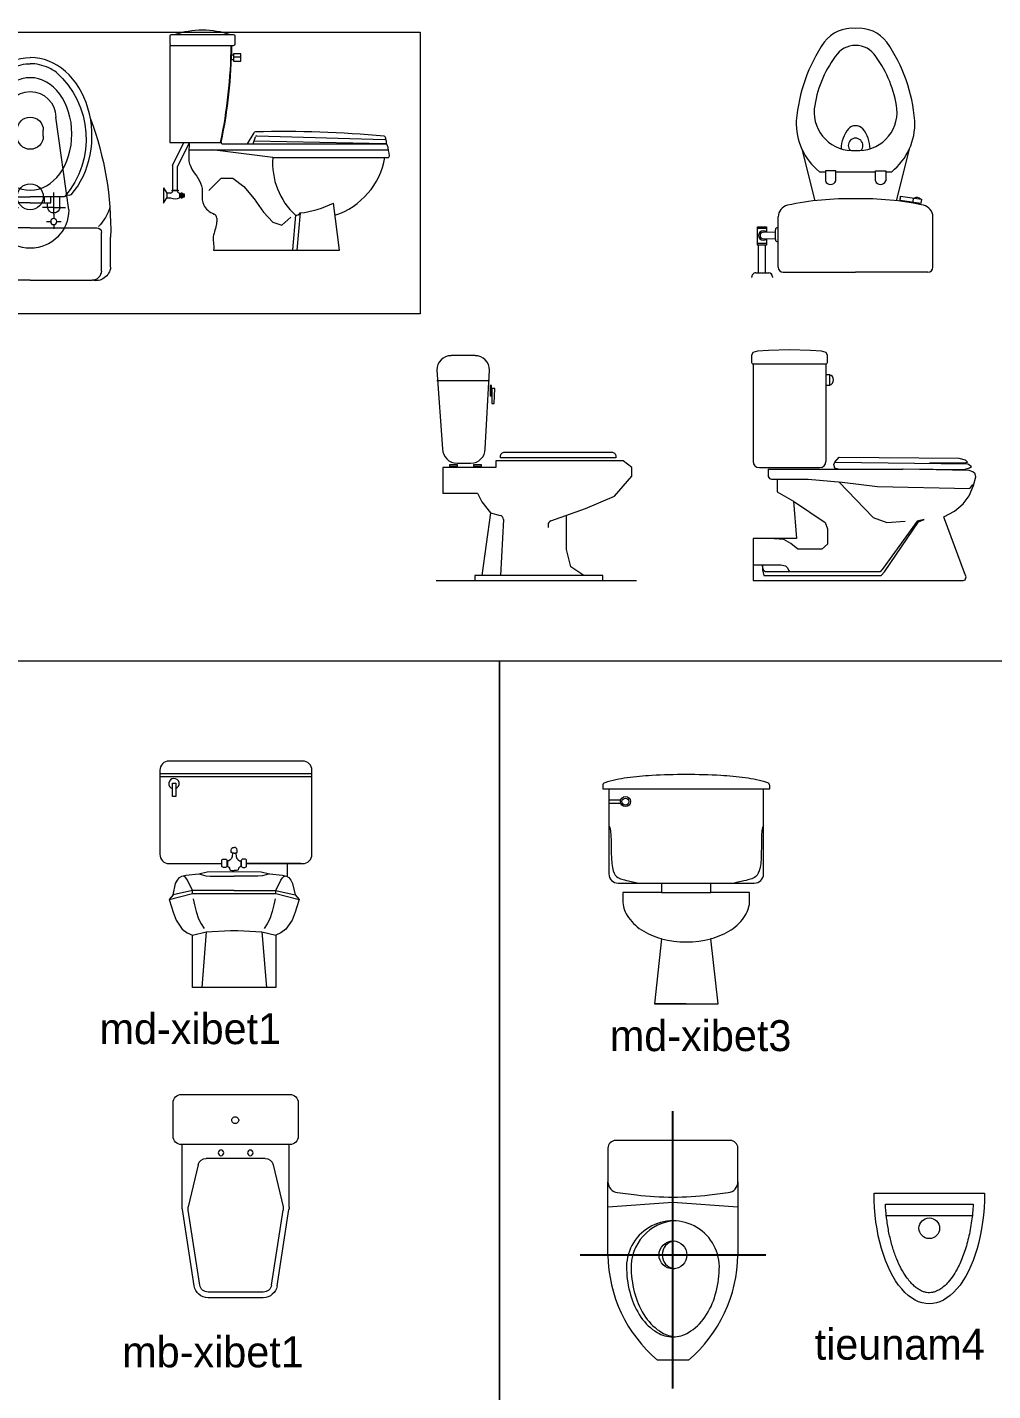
# Model space of a CAD drawing. Header units: inches. Extents: x 242965 to 445791, y 236206 to 423703.
# Drawn here: x 295841 to 298963, y 362583 to 366990 of the extents above; entities that cross this region are included whole.
import ezdxf

# ---------------------------------------------------------------- set-up
doc = ezdxf.new("R2010")
doc.units = ezdxf.units.IN
doc.header["$MEASUREMENT"] = 0
doc.layers.add('1-NETMANH', color=1, linetype='Continuous')
doc.layers.add('2', color=181, linetype='Continuous', lineweight=20)
doc.layers.add('9', color=251, linetype='Continuous', lineweight=13)

# ---------------------------------------------------------------- blocks, each defined once
blk = doc.blocks.new('A$C5A6D02E8')
at = {"linetype": 'Continuous'}
for p, q in [((144.4, 760), (114.6, 760)), ((114.6, 760), (114.6, 740)), ((144.4, 760), (144.4, 740)), ((158.9, 740), (100, 740)), ((158.9, 740), (100, 740)), ((300, 720), (100, 720)), ((300, 720), (500, 720)), ((40, 677.7), (40, 651.7)), ((70, 690), (70, 565)), ((530, 690), (530, 565)), ((560, 677.7), (560, 580.5)), ((0, 635.4), (0, 596.8)), ((60, 644.1), (60, 588.1)), ((70, 644.1), (60, 644.1)), ((130, 645), (130, 632)), ((70, 588.1), (60, 588.1)), ((300, 550), (85, 550)), ((200.3, 530), (214, 530)), ((224, 540), (224, 553.7)), ((234, 530), (247.7, 530)), ((300, 550), (515, 550)), ((352.3, 530), (366, 530)), ((376, 540), (376, 553.7)), ((386, 530), (399.7, 530)), ((175.5, 492.1), (217.7, 192.3)), ((224, 506.3), (224, 520)), ((376, 506.3), (376, 520)), ((424.5, 492.1), (382.3, 192.3)), ((204, 450), (189, 450)), ((204, 482), (204, 450)), ((204, 450), (300, 450)), ((300, 470), (234, 470)), ((234, 470), (234, 450)), ((244, 482), (244, 470)), ((254, 470), (254, 450)), ((300, 470), (366, 470)), ((396, 450), (300, 450)), ((346, 470), (346, 450)), ((356, 482), (356, 470)), ((366, 470), (366, 450)), ((396, 482), (396, 450)), ((411, 450), (396, 450)), ((257.9, 254.5), (257.9, 234.5)), ((342.1, 254.5), (342.1, 234.5))]:
    blk.add_line(p, q, dxfattribs=at)
at = {"linetype": 'Continuous', "ltscale": 0.02}
for p, q in [((224, 485.1), (187.8, 485.1)), ((224, 506.3), (224, 434.9)), ((224, 485.1), (262, 485.1)), ((376, 485.1), (339.8, 485.1)), ((376, 506.3), (376, 435.8)), ((376, 485.1), (414, 485.1))]:
    blk.add_line(p, q, dxfattribs=at)
at = {"linetype": 'Continuous'}
for centre, radius in [((130, 660), 15), ((130, 660), 2.59), ((224, 530), 10), ((376, 530), 10)]:
    blk.add_circle(centre, radius, dxfattribs=at)
for centre, radius, start, end in [((88.8, 672.2), 49.1, 76.8387, 173.4834), ((100, 690), 30, 90, 180), ((143.9, 748.3), 44.7, 190.6689, 219.2416), ((115, 748.3), 44.7, 320.7584, 349.3311), ((511.2, 672.2), 49.1, 6.5166, 103.1613), ((500, 690), 30, 360, 90), ((15, 635.4), 15, 110.098, 180), ((27.7, 580), 71.8, 63.2391, 104.4018), ((15, 596.8), 15, 180, 249.902), ((27.7, 652.2), 71.8, 255.5982, 296.7609), ((1066.1, 558.8), 1026.3, 178.7873, 200.5487), ((300, 492.1), 124.5, 360, 180), ((-466.1, 558.8), 1026.3, 339.4513, 1.2127), ((170.2, 450.3), 131.6, 133.4352, 165.7941), ((85, 565), 15, 180, 270), ((515, 565), 15, 270, 360), ((429.8, 450.3), 131.6, 14.2059, 46.5648), ((224, 482.3), 20, 359.1552, 180.8448), ((300, 450), 42.1, 90, 270), ((300, 450), 42.1, 270, 90), ((376, 482.3), 20, 359.1552, 180.8448), ((406.6, 262.3), 287.3, 139.2188, 228.5692), ((176.4, 429.8), 15.9, 62.0802, 122.3922), ((193.4, 262.3), 287.3, 311.4308, 40.7812), ((423.6, 429.8), 15.9, 57.6078, 117.9198), ((300, 254.5), 42.1, 90, 180), ((300, 254.5), 42.1, 360, 90), ((300, 234.5), 42.1, 180, 270), ((300, 234.5), 42.1, 270, 360), ((300, 192.3), 82.3, 180, 360)]:
    blk.add_arc(centre, radius, start, end, dxfattribs=at)
blk.add_ellipse((300, 253.3), major_axis=(0, -253.3), ratio=0.788071, start_param=3.864667, end_param=6.283185, dxfattribs=at)
at = {"linetype": 'Continuous', "extrusion": (0, 0, -1)}
blk.add_ellipse((300, 253.3), major_axis=(0, -253.3), ratio=0.788071, start_param=3.864667, end_param=6.283185, dxfattribs=at)
at = {"linetype": 'Continuous'}
blk.add_ellipse((300, 247), major_axis=(0, 182), ratio=0.739091, dxfattribs=at)
for points in [[(216.4, 46.9), (221.9, 43.2), (227.4, 39.9), (242.7, 31.9), (252.6, 27.9), (272.6, 22.4), (282.8, 20.7), (295.3, 20.1), (297.7, 20), (300, 20)], [(383.6, 46.9), (378.1, 43.2), (372.6, 39.9), (357.3, 31.9), (347.4, 27.9), (327.4, 22.4), (317.2, 20.7), (304.7, 20.1), (302.3, 20), (300, 20)]]:
    blk.add_open_spline(points, degree=3, knots=[2.646436, 2.646436, 2.646436, 2.646436, 2.7501011, 2.7501011, 2.9256621, 2.9256621, 3.1012231, 3.1012231, 3.1415925, 3.1415925, 3.1415925, 3.1415925], dxfattribs=at)
blk = doc.blocks.new('A$C17803ACD')
for p, q in [((519.1, 802.7), (519.1, 805)), ((585.5, 805), (585.5, 802.7)), ((0, 771.9), (0, 609.6)), ((16.4, 788.3), (250.3, 788.3)), ((484.1, 788.3), (250.3, 788.3)), ((500.5, 771.9), (500.5, 609.6)), ((573.3, 790.5), (531.3, 790.5)), ((542, 790.5), (542, 700.4)), ((564.1, 790.5), (564.1, 700.4)), ((500.3, 689.8), (502.5, 689.8)), ((509.4, 683), (509.4, 651)), ((548.7, 680.5), (509.4, 679.2)), ((538.3, 680.5), (538.3, 700.4)), ((538.3, 700.4), (567.8, 700.4)), ((538.3, 695.9), (567.8, 695.8)), ((567.8, 700.4), (567.8, 641.3)), ((502.5, 644.2), (500.5, 644.2)), ((548.7, 659.2), (509.4, 657.9)), ((538.3, 641.3), (538.3, 659.2)), ((567.8, 645.9), (538.3, 645.9)), ((567.8, 641.3), (538.3, 641.3)), ((37.6, 552), (39.6, 565.8)), ((104.5, 542.3), (37.6, 552)), ((39.6, 565.8), (106.5, 556.1)), ((44.2, 565.2), (44.9, 568.9)), ((60.3, 562.8), (60.9, 565.9)), ((63.5, 548.3), (65.5, 562.1)), ((76.9, 390.9), (118.6, 557.3)), ((106.5, 556.1), (104.4, 542.8)), ((106.5, 556.1), (104.5, 542.3)), ((423.6, 390.9), (382, 557.3)), ((152.9, 460.9), (152.9, 493.2)), ((186.1, 493.2), (186.1, 460.9)), ((314.5, 493.2), (314.5, 460.9)), ((347.6, 460.9), (347.6, 493.2)), ((152.9, 463.4), (133.4, 463.4)), ((186.1, 460.9), (152.9, 460.9)), ((314.5, 463.4), (186.1, 463.4)), ((314.5, 460.9), (347.6, 460.9)), ((367.1, 463.4), (347.6, 463.4))]:
    blk.add_line(p, q)
for centre, radius, start, end in [((531.3, 802.7), 12.2, 180, 270), ((573.3, 802.7), 12.2, 270, 0), ((16.4, 771.9), 16.4, 90, 180), ((484.1, 771.9), 16.4, 0, 90), ((502.5, 683), 6.84, 0, 90), ((548.7, 669.8), 15.2, 226.8143, 133.1857), ((548.7, 669.8), 10.6, 270, 90), ((502.5, 651), 6.84, 270, 0), ((40.3, 610.9), 40.3, 181.8798, 255.4377), ((460.3, 610.9), 40.3, 284.5623, 358.1202), ((232.2, 1517.4), 966.8, 257.9368, 271.0702), ((52.6, 565.5), 18.8, 227.4685, 296.0137), ((268.3, 1517.4), 966.8, 268.9298, 282.0632), ((169.5, 486.8), 17.8, 21.291, 158.709), ((331.1, 486.8), 17.8, 21.291, 158.709), ((259.9, 306.6), 201.5, 128.8829, 182.1511), ((240.6, 306.6), 201.5, 357.8489, 51.1171), ((241.1, 270.5), 124.9, 85.7999, 184.6028), ((305.5, 389.9), 101.9, 180.1343, 219.8111), ((250.3, 378.7), 23.7, 135.8467, 44.1533), ((259.4, 270.5), 124.9, 355.3972, 94.2001), ((195, 389.9), 101.9, 320.1889, 359.8657), ((247.7, 341.7), 26.6, 219.8111, 274.9288), ((252.8, 341.7), 26.6, 265.0712, 320.1889), ((581.4, 341.4), 524.5, 184.6374, 214.4478), ((-80.9, 341.4), 524.5, 325.5522, 355.3626), ((478.3, 307.5), 364.7, 187.4042, 216.4205), ((22.3, 307.5), 364.7, 323.5795, 352.5958), ((250.3, 132.6), 77.6, 212.4421, 327.5579), ((240.1, 114.5), 114.9, 217.3914, 275.0553), ((260.4, 114.5), 114.9, 264.9447, 322.6086)]:
    blk.add_arc(centre, radius, start, end)
blk = doc.blocks.new('A$C064875BA')
for p, q in [((19.6, 691.4), (19.6, 666.9)), ((19.6, 662), (19.6, 348.4)), ((226.4, 696.3), (24.5, 696.3)), ((24.5, 662), (226.4, 662)), ((231.3, 666.9), (231.3, 691.4)), ((225.4, 630.2), (220.5, 630.2)), ((225.4, 625.3), (249.9, 625.3)), ((225.4, 615.5), (220.5, 615.5)), ((271.2, 343.5), (292.6, 379.9)), ((289.2, 343.5), (296.6, 366.3)), ((301.4, 369.6), (715.5, 358.3)), ((19.6, 348.4), (186.2, 348.4)), ((28.9, 273.7), (65.7, 348.4)), ((44.6, 270), (83.3, 348.4)), ((83.3, 323.9), (727.3, 323.9)), ((352.8, 299.4), (156.8, 323.9)), ((191.2, 343.5), (719.7, 343.5)), ((718.7, 343.7), (292, 352.1)), ((28.9, 273.7), (28.9, 193.6)), ((44.6, 193.6), (44.6, 270)), ((352.8, 299.4), (725, 299.4)), ((0, 201.4), (0, 152.4)), ((0, 201.4), (9.8, 184.8)), ((22.1, 184.8), (9.8, 184.8)), ((9.8, 184.8), (9.8, 169.1)), ((9.8, 184.8), (9.8, 169.1)), ((27, 193.6), (46.6, 193.6)), ((27, 191.6), (27, 193.6)), ((46.6, 191.6), (27, 191.6)), ((46.6, 193.6), (46.6, 191.6)), ((51.5, 184.8), (51.5, 169.1)), ((53.4, 184.8), (53.4, 169.1)), ((55.4, 184.8), (55.4, 169.1)), ((59.3, 184.8), (55.4, 184.8)), ((63.2, 180.9), (59.3, 184.8)), ((59.3, 184.8), (59.3, 169.1)), ((63.2, 180.9), (63.2, 173)), ((67.1, 180.9), (63.2, 180.9)), ((67.1, 173), (67.1, 180.9)), ((0, 152.4), (9.8, 169.1)), ((9.8, 169.1), (22.1, 169.1)), ((55.4, 169.1), (59.3, 169.1)), ((59.3, 169.1), (63.2, 173)), ((63.2, 173), (67.1, 173)), ((568.4, 0.5), (548.8, 152.4)), ((426.3, 113.2), (416.5, 1.3)), ((441.7, 120.6), (431.2, 0)), ((161.7, 0.5), (568.4, 0.5))]:
    blk.add_line(p, q)
blk.add_lwpolyline([(225.4, 635.1), (225.4, 610.6), (249.9, 610.6), (249.9, 635.1)], close=True)
for points in [[(83.3, 348.4, 0.028195), (81.3, 292.5, 0.078435), (85.2, 274.5, 0.080784), (101.7, 246.3, -0.076513), (119.4, 216.7, -0.121367), (124.6, 180.8, 0.12462), (129.9, 145.9, 0.127563), (142.6, 129.2, 0.058339), (163.2, 116.6)], [(171.8, 103.3, -0.012512), (171.5, 92.9, -0.039633), (169.9, 80.4, -0.030451), (164.1, 59.1, 0.045591), (160.6, 44.7, 0.075183), (160.7, 25.5, -0.057956), (161.7, 0.5, -0.042047)]]:
    blk.add_lwpolyline(points, format="xyb")
blk.add_lwpolyline([(145.7, 193.1), (186.4, 232.5), (224.1, 232.7), (259.2, 206.3), (292.2, 165.6), (323.4, 122.8), (353.4, 90.5), (382.5, 80.9), (411.1, 106.5)])
for centre, radius, start, end in [((125.4, 421.5), 289.6, 71.657, 108.343), ((24.5, 691.4), 4.9, 90, 180), ((24.5, 666.9), 4.9, 180, 270), ((-1425.7, 683.4), 1644.4, 348.246, 359.256), ((-1425.7, 683.4), 1645.4, 348.2531, 359.256), ((-1425.7, 683.4), 1646.4, 348.2955, 359.256), ((226.4, 691.4), 4.9, 0, 90), ((226.4, 666.9), 4.9, 270, 0), ((296.8, 377.5), 4.9, 91.4947, 149.5764), ((301.3, 364.7), 4.9, 88.4325, 161.9183), ((387.5, -3096.9), 3480.4, 84.626, 91.4947), ((712.9, 363.4), 4.9, 36.9951, 82.9209), ((715.4, 353.4), 4.9, 24.9378, 88.4325), ((709.7, 361), 8.85, 341.8194, 36.9951), ((707.3, 349.7), 13.8, 333.5033, 24.9378), ((191.2, 348.4), 4.9, 168.2955, 270), ((718.6, 338.8), 4.9, 17.173, 88.0338), ((574.9, 294.4), 155.3, 3.8089, 17.173), ((581.1, 282), 229, 175.6227, 227.4592), ((480.1, 340.4), 238.8, 287.9869, 350.1251), ((725, 304.3), 4.9, 270, 3.8089), ((22.1, 191.6), 6.86, 270, 0), ((51.5, 191.6), 6.86, 180, 270), ((36.8, 200.5), 34.7, 244.9271, 295.0729), ((409.9, 423.6), 304.7, 275.9956, 297.127), ((157.1, 103.3), 14.7, 0.145, 65.2636), ((428.3, 129), 15.8, 262.9153, 328.12)]:
    blk.add_arc(centre, radius, start, end)
blk = doc.blocks.new('A$C3C5B2CE1')
for p, q in [((5, 700), (5, 385)), ((240, 700), (240, 385)), ((25, 365), (220, 365)), ((53.6, 360), (488.9, 360)), ((5, 136.1), (5, 0)), ((5, 50.3), (94.5, 50.3))]:
    blk.add_line(p, q)
blk.add_lwpolyline([(122.5, 745), (54.4, 742.8), (19.2, 741), (4.1, 736.7), (0, 727.6), (0, 705, 0.414214), (5, 700), (240, 700, 0.414214), (245, 705), (245, 727.6), (240.9, 736.7), (225.8, 741), (190.6, 742.8)], format="xyb", close=True)
blk.add_lwpolyline([(240, 665.1), (240, 631.2), (253, 631.2), (253, 665.1)], close=True)
for points in [[(269.6, 381.9), (282.6, 398.5), (669.9, 395.7), (691.1, 390.2), (697.6, 382.8), (691.1, 379.1), (575.5, 378.6)], [(5, 0), (683.6, 0), (690.3, 2.3), (693.6, 11.2), (688, 24.4), (623.9, 199.1), (621.7, 205.7), (656, 224.5), (683.6, 247.7), (703.5, 273.1), (717.9, 307.4), (725, 334.7), (723.4, 345), (715.7, 351.6), (703.5, 354.9), (488.9, 360)], [(53.6, 360), (53.6, 336.2), (58.2, 329.8), (64.5, 327.1), (82.7, 327.1), (82.7, 286.3), (135.4, 256.6), (145.6, 136.1), (5, 136.1)], [(279.8, 360), (269.6, 363.4), (265.9, 374.5), (269.6, 381.9), (699.4, 377.3), (707.8, 371.7), (709.6, 366.2), (704.1, 362.5), (685.6, 357.9), (490.5, 360)], [(82.7, 327.1), (182.4, 327.1), (292.7, 317.8), (407.1, 303.5), (705.5, 297.4), (715.7, 309.7)], [(282.2, 318.7), (392.8, 203.5), (437.8, 187.1), (497, 191.2)], [(135.4, 256.6), (237.5, 187.1), (245.7, 166.7), (245.7, 117.7), (227.3, 101.3), (149.7, 101.3), (127.2, 119.7), (104.7, 132), (57.7, 136.1)], [(35.2, 50.3), (35.2, 33.9), (39.3, 15.6), (45.4, 15.6), (419.4, 15.6), (429.6, 27.8), (540, 189.2), (558.3, 197.3), (535.9, 191.2), (425.5, 40.1), (415.3, 27.8), (45.4, 27.8), (39.8, 31.6), (37.4, 37.5), (35.2, 47.3)], [(94.5, 50.3), (109.2, 47.6), (115.6, 41.2), (119.6, 33.7), (122, 27.8)]]:
    blk.add_lwpolyline(points)
for centre, radius, start, end in [((246.8, 648.1), 17.9, 289.263, 72.7001), ((25, 385), 20, 180, 270), ((220, 385), 20, 270, 0)]:
    blk.add_arc(centre, radius, start, end)
blk = doc.blocks.new('A$C553546E0')
for p, q in [((101.9, 581.3), (40.2, 581.3)), ((2.9, 543.9), (17.9, 340.5)), ((128.1, 340.5), (139.3, 543.9)), ((2.9, 517.2), (139.3, 517.2)), ((155.6, 292.5), (18.3, 292.5)), ((18.3, 292.5), (18.3, 225.3)), ((55.2, 303.2), (90.8, 303.2)), ((484.7, 309.7), (155.6, 309.7)), ((155.6, 309.7), (155.6, 292.5)), ((507.1, 292.5), (484.7, 309.7)), ((507.1, 270.1), (507.1, 292.5)), ((462.3, 217.8), (507.1, 270.1)), ((18.3, 225.3), (107.8, 225.3)), ((107.8, 225.3), (119, 202.9)), ((387.7, 185.7), (462.3, 217.8)), ((119, 202.9), (141.4, 174.5)), ((298.1, 154.3), (387.7, 185.7)), ((141.4, 174.5), (166.5, 168.2)), ((175, 157.4), (167.5, 12.6)), ((290.7, 143.7), (290.7, 137.2)), ((338.1, 79.8), (338.1, 168.3)), ((349.3, 35), (338.1, 79.8)), ((1.3, 0), (519.7, 0)), ((432.4, 12.6), (101.3, 12.6)), ((101.3, 12.6), (101.3, 0)), ((382.8, 12.6), (349.3, 35)), ((432.4, 1.4), (432.4, 12.6))]:
    blk.add_line(p, q)
for points in [[(140.5, 504.1), (140.5, 477.2), (144.3, 477.2), (144.3, 504.1)], [(145.3, 496.4), (145.3, 457.8), (151.6, 457.8), (153.3, 496.4)], [(35.7, 299.4), (35.7, 295.6), (56.1, 295.6), (56.1, 299.4)], [(97.7, 299.4), (97.7, 295.6), (118.1, 295.6), (118.1, 299.4)]]:
    blk.add_lwpolyline(points, close=True)
blk.add_lwpolyline([(167.5, 317.2), (167.5, 320.9, -0.414214), (178.7, 332.1), (454.8, 332.1, -0.414214), (466, 320.9), (466, 317.2)], format="xyb", close=True)
blk.add_lwpolyline([(141.4, 174.5), (119, 12.6)])
blk.add_polyline3d([(0, 0, 0), (0, 0, 0)])
for centre, radius, start, end in [((40.2, 543.9), 37.3, 90, 180), ((101.9, 543.9), 37.3, 0, 90), ((55.2, 340.5), 37.3, 180, 270), ((90.8, 340.5), 37.3, 270, 0), ((163.8, 157.4), 11.2, 0, 75.9638), ((301.9, 143.7), 11.2, 109.3316, 180)]:
    blk.add_arc(centre, radius, start, end)
blk = doc.blocks.new('tieunam4')
for p, q in [((-178.6, 0), (178.6, 0)), ((-141.9, -35.7), (141.9, -35.7)), ((-141.9, -71.4), (141.9, -71.4))]:
    blk.add_line(p, q)
blk.add_circle((0, -113.1), 33.3)
at = {"extrusion": (0, 0, -1)}
blk.add_ellipse((0, 0), major_axis=(0, -357.1), ratio=0.5, start_param=4.712389, end_param=7.853982, dxfattribs=at)
blk.add_open_spline([(141.9, -35.7), (141, -53.9), (139.2, -71.9), (134.2, -108.4), (130.8, -126.9), (122.5, -162), (117.6, -178.8), (106.6, -210), (100.4, -224.5), (88.8, -247.6), (83.5, -256.7), (72.6, -273.2), (67.1, -280.5), (56.7, -292.2), (52, -296.9), (42.7, -304.9), (38.1, -308.3), (29.2, -313.8), (24.8, -315.9), (17.2, -318.8), (13.8, -319.7), (7.3, -321), (4.1, -321.4), (-2.3, -321.5), (-5.5, -321.2), (-12, -320.2), (-15.3, -319.4), (-22.1, -317), (-25.6, -315.5), (-32.8, -311.7), (-36.5, -309.4), (-43.9, -303.9), (-47.7, -300.7), (-55.4, -293.6), (-59.2, -289.5), (-66.9, -280.6), (-70.6, -275.7), (-79.9, -262.5), (-85.3, -253.6), (-95.6, -234.4), (-100.6, -223.9), (-109.7, -201.5), (-114, -189.6), (-121.7, -164.5), (-125.2, -151.4), (-131.2, -124.3), (-133.8, -110.3), (-138, -81.6), (-139.7, -66.9), (-141.3, -46.6), (-141.6, -41.2), (-141.9, -35.7)], degree=3, knots=[4.817871, 4.817871, 4.817871, 4.817871, 4.979786, 4.979786, 5.154025, 5.154025, 5.328264, 5.328264, 5.502503, 5.502503, 5.634428, 5.634428, 5.766353, 5.766353, 5.876118, 5.876118, 5.985883, 5.985883, 6.095649, 6.095649, 6.185269, 6.185269, 6.274888, 6.274888, 6.364508, 6.364508, 6.454128, 6.454128, 6.543748, 6.543748, 6.633368, 6.633368, 6.722988, 6.722988, 6.812608, 6.812608, 6.902228, 6.902228, 7.035159, 7.035159, 7.168091, 7.168091, 7.301023, 7.301023, 7.433954, 7.433954, 7.566886, 7.566886, 7.699817, 7.699817, 7.7485, 7.7485, 7.7485, 7.7485])
blk = doc.blocks.new('mb-xibet3')
for p, q in [((185, 0), (-185, 0)), ((-210, -25), (-210, -134)), ((210, -134), (210, -25)), ((-210, -370), (-210, -134)), ((-179.1, -168.8), (-118.2, -176)), ((118.2, -176), (179.1, -168.8)), ((210, -134), (210, -370)), ((-210, -215), (0, -200)), ((0, -200), (210, -215)), ((50, -710), (-50, -710))]:
    blk.add_line(p, q)
blk.add_circle((0, -370), 45)
for centre, radius, start, end in [((-185, -25), 25, 90, 180), ((185, -25), 25, 0, 90), ((-175, -134), 35, 180, 263.211), ((0, 817), 1000, 263.211, 276.789), ((175, -134), 35, 276.789, 0), ((0, -410), 150.2, 357.1299, 182.8701), ((15, -410), 150.2, 92.8613, 182.8701), ((10, -370), 45, 96.3794, 263.6206), ((240.5, -365.7), 450.5, 180.5512, 229.851), ((-240.5, -365.7), 450.5, 310.149, 359.4488), ((194.4, -405), 344.7, 182.0821, 195.8931), ((209.4, -405), 344.7, 182.0821, 195.8931), ((-194.4, -405), 344.7, 344.1069, 357.9179), ((98.7, -432.2), 245.2, 195.8931, 214.5044), ((113.7, -432.2), 245.2, 195.8931, 214.5044), ((-98.7, -432.2), 245.2, 325.4956, 344.1069), ((38.2, -473.8), 171.8, 214.5044, 238.9274), ((53.2, -473.8), 171.8, 214.5044, 238.9274), ((-38.2, -473.8), 171.8, 301.0726, 325.4956), ((0, -537.3), 97.7, 238.9274, 270), ((15, -537.3), 97.7, 238.9274, 265.5985), ((0, -537.3), 97.7, 270, 301.0726)]:
    blk.add_arc(centre, radius, start, end)
at = {"layer": '1-NETMANH'}
for p, q in [((0, -801.7), (0, 94.8)), ((-300, -370), (300, -370))]:
    blk.add_line(p, q, dxfattribs=at)
blk = doc.blocks.new('md-xibet3')
for p, q in [((-270, 705), (-270, 695)), ((-270, 695), (-250, 695)), ((-250, 695), (250, 695)), ((-250, 695), (-250, 420)), ((250, 695), (270, 695)), ((250, 420), (250, 695)), ((270, 695), (270, 705)), ((-250, 659.1), (-211.8, 659.1)), ((-250, 648.9), (-212, 648.9)), ((-250, 576.6), (-246.9, 570.1)), ((250, 576.6), (246.9, 570.1)), ((-246.9, 570.1), (-244.9, 558.9)), ((-244.9, 558.9), (-243.7, 543.9)), ((-243.7, 543.9), (-243.2, 526.4)), ((243.7, 543.9), (243.2, 526.4)), ((244.9, 558.9), (243.7, 543.9)), ((246.9, 570.1), (244.9, 558.9)), ((-243.2, 526.4), (-242.9, 507.5)), ((-242.9, 507.5), (-242.6, 488.4)), ((-242.6, 488.4), (-242, 470.1)), ((242.6, 488.4), (242, 470.1)), ((242.9, 507.5), (242.6, 488.4)), ((243.2, 526.4), (242.9, 507.5)), ((-242, 470.1), (-240.9, 453.8)), ((-240.9, 453.8), (-238.9, 440.5)), ((240.9, 453.8), (238.9, 440.5)), ((242, 470.1), (240.9, 453.8)), ((-238.9, 440.5), (-236.3, 429.9)), ((-236.3, 429.9), (-233, 421.8)), ((-233, 421.8), (-229.3, 415.7)), ((-229.3, 415.7), (-225.3, 411.3)), ((-225.3, 411.3), (-221, 408.1)), ((-221, 408.1), (-216.7, 405.9)), ((-216.7, 405.9), (-212.5, 404.3)), ((-212.5, 404.3), (-208.3, 402.8)), ((-208.3, 402.8), (-204, 401.5)), ((-204, 401.5), (-199.2, 400.1)), ((-199.2, 400.1), (-193.5, 398.6)), ((-193.5, 398.6), (-186.5, 397)), ((-186.5, 397), (-177.9, 395.1)), ((186.5, 397), (177.9, 395.1)), ((193.5, 398.6), (186.5, 397)), ((199.2, 400.1), (193.5, 398.6)), ((204, 401.5), (199.2, 400.1)), ((208.3, 402.8), (204, 401.5)), ((212.5, 404.3), (208.3, 402.8)), ((216.7, 405.9), (212.5, 404.3)), ((221, 408.1), (216.7, 405.9)), ((225.3, 411.3), (221, 408.1)), ((229.3, 415.7), (225.3, 411.3)), ((233, 421.8), (229.3, 415.7)), ((236.3, 429.9), (233, 421.8)), ((238.9, 440.5), (236.3, 429.9)), ((-220, 390), (-205, 390)), ((-220, 390), (-80, 390)), ((-205, 360), (-205, 333.4)), ((-80, 360), (-205, 360)), ((-177.9, 395.1), (-167.4, 392.8)), ((-167.4, 392.8), (-154.6, 390)), ((-80, 390), (-80, 360)), ((-80, 390), (80, 390)), ((-80, 360), (80, 360)), ((80, 360), (80, 390)), ((80, 390), (220, 390)), ((205, 360), (80, 360)), ((167.4, 392.8), (154.6, 390)), ((177.9, 395.1), (167.4, 392.8)), ((205, 390), (220, 390)), ((205, 333.4), (205, 360)), ((-80, 210.4), (-103, 0)), ((103, 0), (80, 210.4)), ((0, 0), (-103, 0)), ((-103, 0), (103, 0))]:
    blk.add_line(p, q)
for radius in [16.2, 11.2]:
    blk.add_circle((-196.5, 653.6), radius)
for centre, radius, start, end in [((-260.5, 705), 9.5, 107.7568, 180), ((-136, 316.2), 417.8, 97.5559, 107.7568), ((-54.9, -295.3), 1034.6, 93.1449, 97.5559), ((0, -1294.1), 2034.9, 90, 93.1449), ((0, -1294.1), 2034.9, 86.8551, 90), ((54.9, -295.3), 1034.6, 82.4441, 86.8551), ((136, 316.2), 417.8, 72.2432, 82.4441), ((260.5, 705), 9.5, 0, 72.2432), ((-220, 420), 30, 180, 270), ((220, 420), 30, 270, 0), ((-116.1, 333.4), 88.9, 180, 212.4732), ((116.1, 333.4), 88.9, 327.5268, 0), ((-60.5, 368.8), 154.8, 212.4732, 236.9416), ((60.5, 368.8), 154.8, 303.0584, 327.5268), ((-24, 425), 221.8, 236.9416, 254.9121), ((24, 425), 221.8, 285.0879, 303.0584), ((0, 513.9), 313.9, 254.9121, 255.2338), ((0, 513.9), 313.9, 255.2338, 284.7662), ((0, 513.9), 313.9, 284.7662, 285.0879)]:
    blk.add_arc(centre, radius, start, end)
blk = doc.blocks.new('mb-xibet1')
for p, q in [((-175.5, 0), (175.5, 0)), ((-202.5, -135), (-202.5, -27)), ((202.5, -27), (202.5, -135)), ((175.5, -162), (-175.5, -162)), ((-172.7, -364.8), (-172.7, -162)), ((172.7, -364.8), (172.7, -162)), ((95.1, -207), (-95.1, -207)), ((-121.4, -227.9), (-153.1, -363.8)), ((121.4, -227.9), (153.1, -363.8)), ((-133.8, -618.9), (-172.1, -371.7)), ((-116, -616.1), (-153.5, -374.1)), ((116, -616.1), (153.5, -374.1)), ((133.8, -618.9), (172.1, -371.7)), ((89.3, -639), (-89.3, -639)), ((89.3, -657), (-89.3, -657))]:
    blk.add_line(p, q)
at = {"extrusion": (0, 0, -1)}
for centre, major_axis, start_param, end_param in [((-175.5, -27), (19.1, 19.1), 3.926991, 5.497787), ((175.5, -27), (-19.1, 19.1), 0.785398, 2.356194), ((-1.5, -83.2), (-7.95, 7.95), 5.497787, 8.63938), ((-1.5, -83.2), (-7.95, 7.95), 2.356194, 5.497787), ((-175.5, -135), (-19.1, 19.1), 3.926991, 5.497787), ((175.5, -135), (19.1, 19.1), 0.785398, 2.356194), ((-95.1, -234), (-19.1, 19.1), 5.72721, 7.068583), ((-47.5, -189), (6.36, 6.36), 3.926991, 10.210176), ((47.5, -189), (6.36, 6.36), 3.926991, 10.210176), ((95.1, -234), (19.1, 19.1), -0.785398, 0.555976), ((-127.7, -364.8), (31.8, 31.8), 3.773102, 3.926991), ((-127.7, -364.8), (31.8, 31.8), 3.773102, 3.926991), ((-126.8, -370), (-19.1, 19.1), 5.343898, 5.72721), ((126.8, -370), (19.1, 19.1), 0.555976, 0.939287), ((127.7, -364.8), (-31.8, 31.8), 2.356194, 2.510084), ((-89.3, -612), (-19.1, 19.1), 3.926991, 5.343898), ((89.3, -612), (19.1, 19.1), 0.939287, 2.356194), ((-89.3, -612), (31.8, 31.8), 2.356194, 3.773102), ((89.3, -612), (-31.8, 31.8), 2.510084, 3.926991)]:
    blk.add_ellipse(centre, major_axis=major_axis, ratio=1, start_param=start_param, end_param=end_param, dxfattribs=at)
blk = doc.blocks.new('md-xibet1')
for p, q in [((-240.3, 692.1), (251.7, 692.1)), ((-240.3, 682.1), (251.7, 682.1)), ((-9.6, 436.8), (-9.6, 444.4)), ((-4.4, 452.4), (0, 452.4)), ((4.4, 452.4), (0, 452.4)), ((9.6, 436.8), (9.6, 444.4)), ((-6.9, 436.8), (-9.6, 436.8)), ((-6.9, 434.2), (-6.9, 436.8)), ((0, 434.2), (-6.9, 434.2)), ((0, 434.2), (6.9, 434.2)), ((6.9, 434.2), (6.9, 436.8)), ((6.9, 436.8), (9.6, 436.8)), ((172.3, 358.5), (172.3, 400.5)), ((-135, 313.7), (-196.8, 300)), ((-135, 304.3), (-135, 313.7)), ((135, 313.7), (196.8, 300)), ((135, 304.3), (135, 313.7)), ((-210, 285), (-135, 304.3)), ((-196.8, 300), (-210, 285)), ((-135, 304.3), (0, 304.3)), ((0, 304.3), (135, 304.3)), ((196.8, 300), (210, 285)), ((210, 285), (202.5, 260.4)), ((196.8, 243.3), (187.5, 217.3)), ((202.5, 260.4), (196.8, 243.3)), ((-135, 168.7), (-90, 180)), ((-90, 180), (-11.4, 184.5)), ((-11.4, 184.5), (0, 184.5)), ((0, 184.5), (11.4, 184.5)), ((11.4, 184.5), (90, 180)), ((90, 180), (105, 0)), ((151.4, 176.5), (135, 168.7)), ((167.6, 188.6), (151.4, 176.5)), ((187.5, 217.3), (167.6, 188.6)), ((-135, 0), (-135, 168.7)), ((135, 168.7), (135, 0)), ((0, 0), (-135, 0)), ((135, 0), (0, 0))]:
    blk.add_line(p, q)
blk.add_lwpolyline([(39.9, 400.5), (221.7, 400.5, 0.414214), (251.7, 430.5), (251.7, 702.1, 0.414214), (221.7, 732.1), (-210.3, 732.1, 0.414214), (-240.3, 702.1), (-240.3, 430.5, 0.414214), (-210.3, 400.5), (-39.9, 400.5)], format="xyb")
blk.add_lwpolyline([(-189.1, 617.6), (-199.3, 617.6), (-199.3, 660.2), (-189.1, 660.2)], close=True)
for points in [[(-9.6, 444.4), (-8.6, 448.2), (-7, 450.6), (-4.4, 452.4)], [(9.6, 444.4), (8.6, 448.2), (7, 450.6), (4.4, 452.4)], [(-23.2, 400.5), (-21.8, 400.5)], [(-5.1, 434.2), (-6.3, 423.1), (-8.3, 416.7), (-12.9, 412.4), (-17.2, 409.9), (-21.8, 409), (-21.8, 391.2), (-17.2, 388.6), (-14.6, 385.7), (-13.5, 380.8), (-11.5, 379.1), (-7.7, 378), (0, 378)], [(5.1, 434.2), (6.3, 423.1), (8.3, 416.7), (12.9, 412.4), (17.2, 409.9), (21.8, 409), (21.8, 391.2), (17.2, 388.6), (14.6, 385.7), (13.5, 380.8), (11.5, 379.1), (7.7, 378), (0, 378)], [(21.8, 400.5), (23.2, 400.5)], [(215.9, 400.5), (39.9, 400.5)], [(-196.8, 300), (-189.2, 335.7), (-183.6, 346.7), (-176.6, 355.9), (-169.4, 360.2), (-156.2, 363.3), (-114, 367.1), (-87.1, 373.4), (0, 375), (87.1, 373.4), (114, 367.1), (156.2, 363.3), (169.4, 360.2), (176.6, 355.9), (183.6, 346.7), (189.2, 335.7), (196.8, 300)], [(-135, 313.7), (-150.9, 346.5), (-156.5, 354), (-162.2, 359.6), (-165.3, 360.2)], [(-114, 367.1), (-91.5, 361.5), (-77.1, 359.6), (0, 359.6)], [(114, 367.1), (91.5, 361.5), (77.1, 359.6), (0, 359.6)], [(135, 313.7), (150.9, 346.5), (156.5, 354), (162.2, 359.6), (165.3, 360.2)], [(0, 313.7), (-135, 313.7)], [(0, 313.7), (135, 313.7)], [(-210, 285), (-202.5, 260.4), (-196.8, 243.3), (-187.5, 217.3), (-167.6, 188.6), (-151.4, 176.5), (-135, 168.7)], [(-132.7, 286.4), (-128.5, 267.3), (-123.2, 245.2), (-115.8, 221.9), (-106.3, 206.1), (-96.7, 190.2)], [(132.7, 286.4), (128.5, 267.3), (123.2, 245.2), (115.8, 221.9), (106.3, 206.1), (96.7, 190.2)], [(135, 304.3), (210, 285)], [(-90, 180), (-105, 0)], [(90, 180), (135, 168.7)]]:
    blk.add_lwpolyline(points)
for points in [[(-23.2, 410.1), (-23.2, 393.2, -0.414214), (-28.2, 388.2), (-34.9, 388.2, -0.414214), (-39.9, 393.2), (-39.9, 410.1, -0.414214), (-34.9, 415.1), (-28.2, 415.1, -0.414214)], [(23.2, 410.1), (23.2, 393.2, 0.414214), (28.2, 388.2), (34.9, 388.2, 0.414214), (39.9, 393.2), (39.9, 410.1, 0.414214), (34.9, 415.1), (28.2, 415.1, 0.414214)]]:
    blk.add_lwpolyline(points, format="xyb", close=True)
blk.add_arc((-194.7, 659.2), 16.7, 289.458, 253.8834)

msp = doc.modelspace()

# ---------------------------------------------------------------- linework, layer by layer
at = {"layer": '9'}
for points in [[(295367.324, 366974.499), (297111.485, 366974.499), (297111.485, 366063.545), (295367.324, 366063.545)], [(294480.03, 364941.914), (297367.792, 364941.914), (297367.792, 360824.447), (294480.03, 360824.447)], [(297367.792, 364941.914), (300255.555, 364941.914), (300255.555, 360824.447), (297367.792, 360824.447)]]:
    msp.add_lwpolyline(points, close=True, dxfattribs=at)

# ---------------------------------------------------------------- block references
for name, p in [('A$C064875BA', (296282.139, 366269.676)), ('A$C3C5B2CE1', (298183.478, 365202.138)), ('md-xibet1', (296510.093, 363886.368)), ('md-xibet3', (297972.017, 363833.827)), ('mb-xibet1', (296514.987, 363540.755)), ('mb-xibet3', (297928.995, 363392.052)), ('tieunam4', (298758.048, 363221.206))]:
    msp.add_blockref(name, p, dxfattribs=at)
at = {"layer": '9', "rotation": 180}
msp.add_blockref('A$C17803ACD', (298769.934, 366986.814), dxfattribs=at)
at = {"layer": '9', "xscale": -1, "rotation": 180}
msp.add_blockref('A$C5A6D02E8', (295550.761, 366892.362), dxfattribs=at)
at = {"layer": '9', "xscale": 1.25, "yscale": 1.25, "zscale": 1.25}
msp.add_blockref('A$C553546E0', (297161.872, 365202.138), dxfattribs=at)

# ---------------------------------------------------------------- texts
at = {"layer": '2'}
for s, p in [('md-xibet1', (296074.804, 363703.327)), ('md-xibet3', (297724.908, 363680.753)), ('tieunam4', (298387.319, 362683.161)), ('mb-xibet1', (296148.175, 362658.614))]:
    msp.add_text(s, height=100, dxfattribs=at).set_placement(p)

doc.saveas('drawing.dxf')
